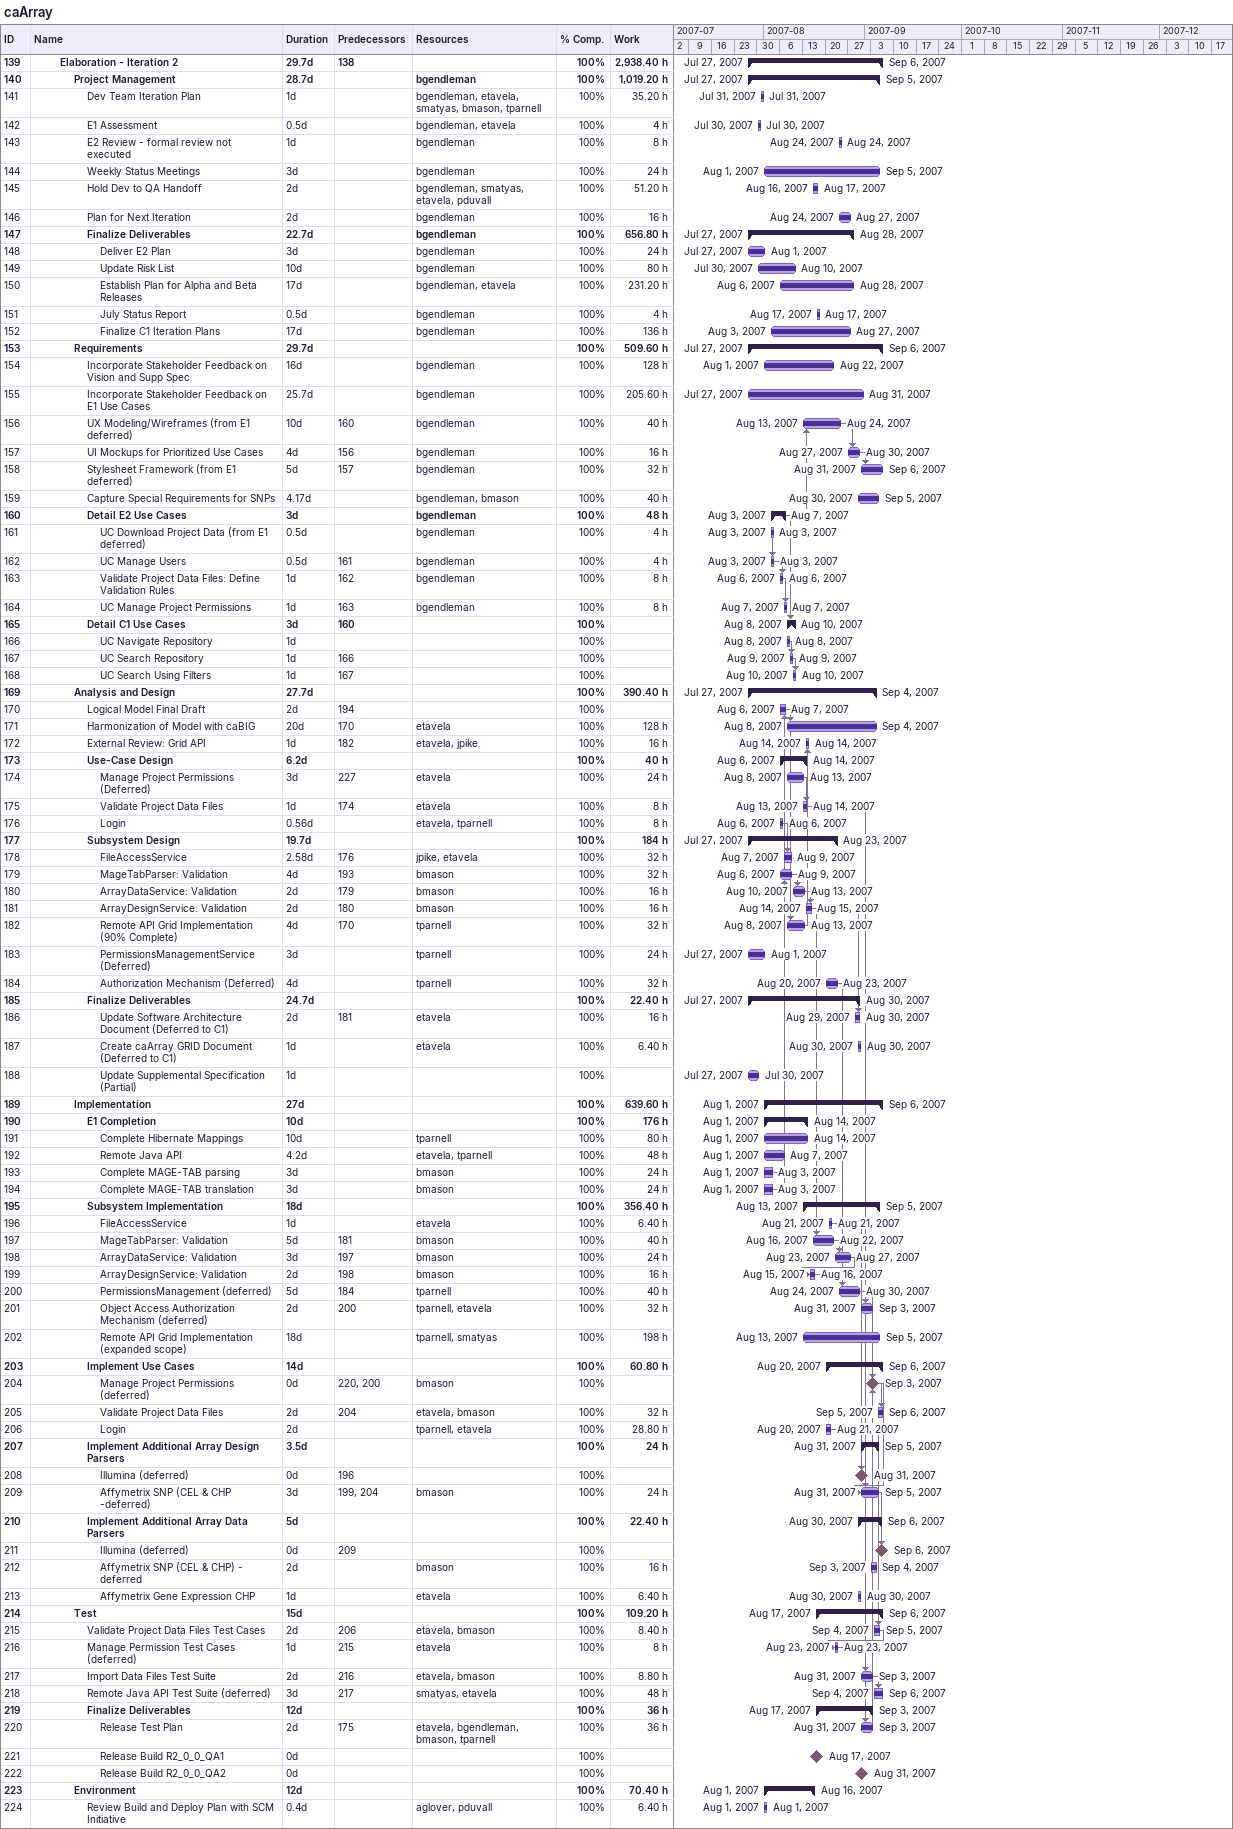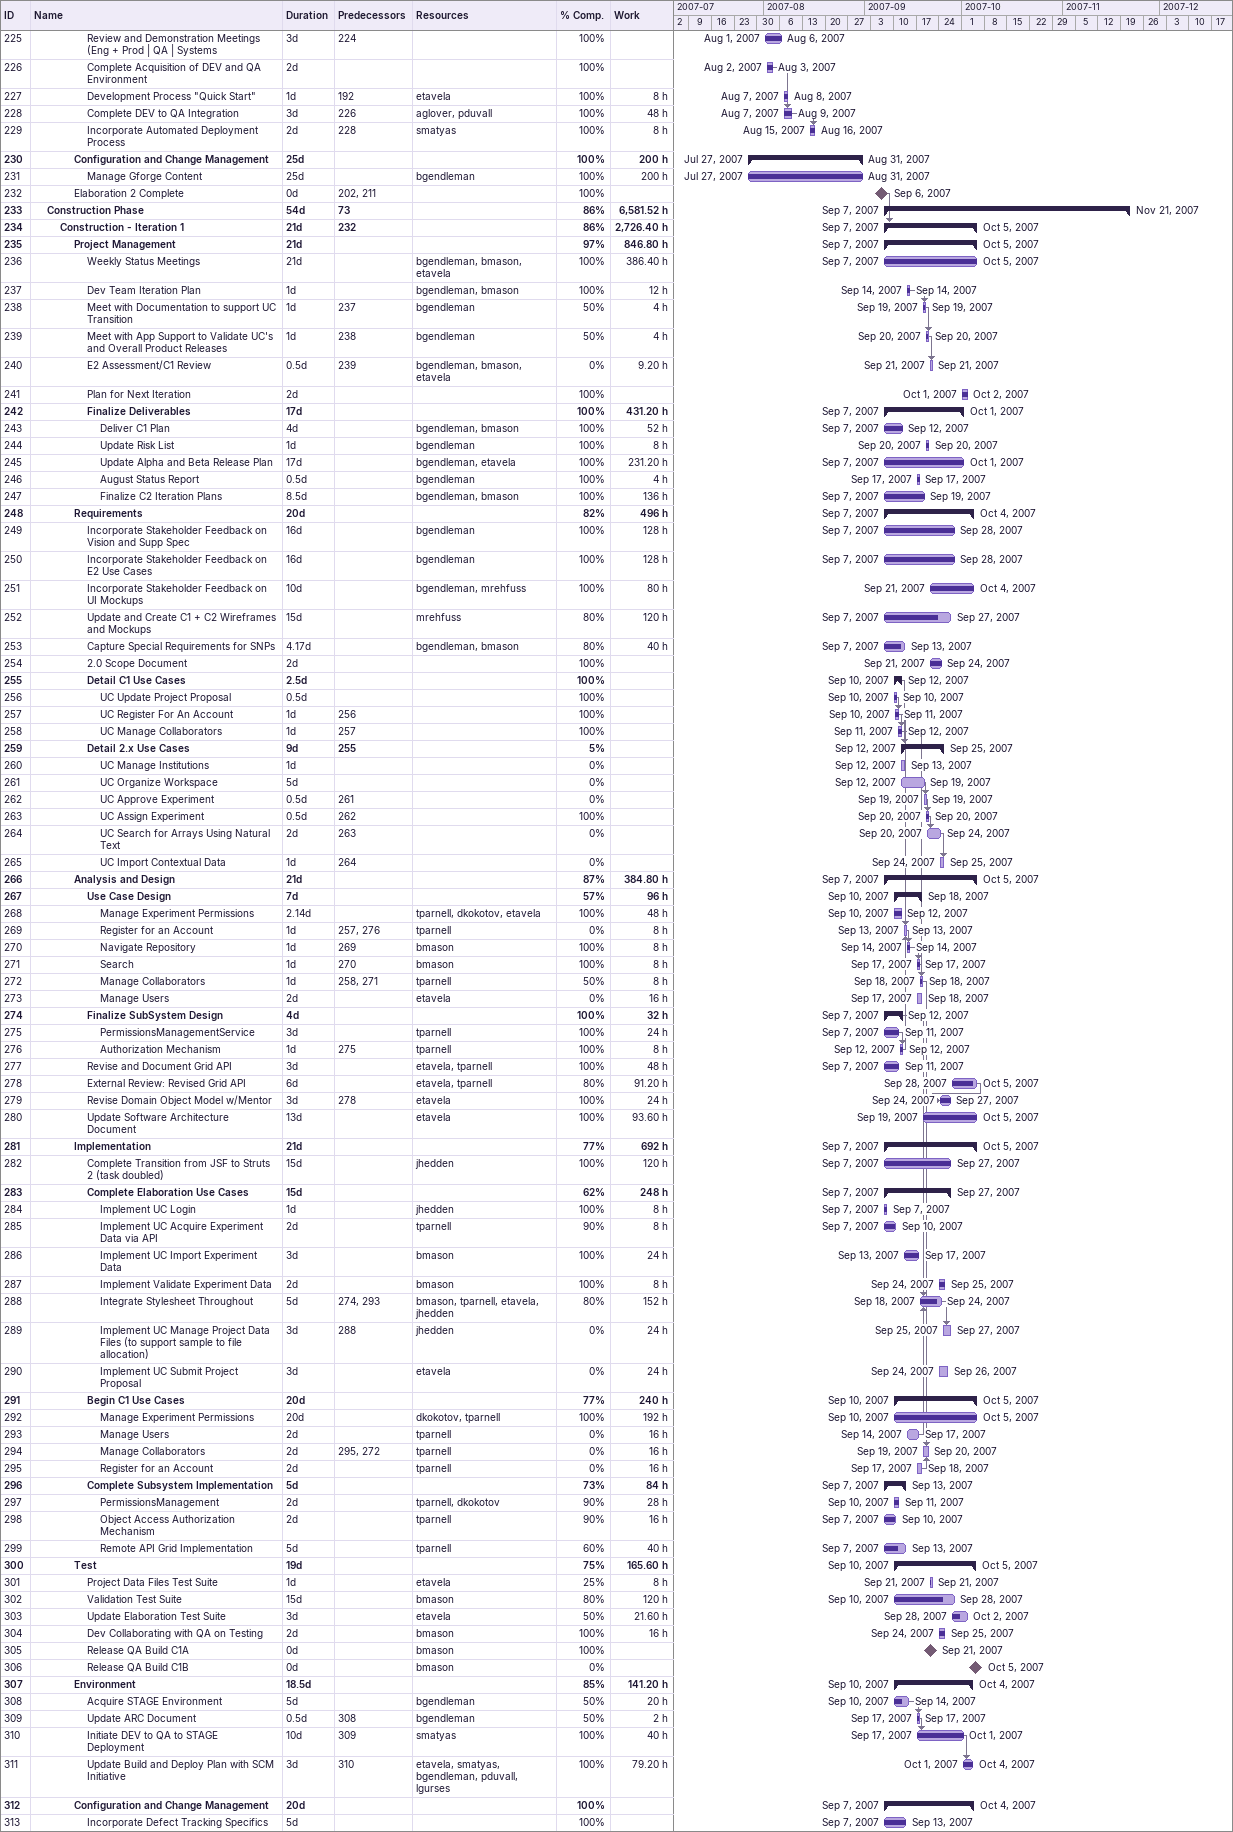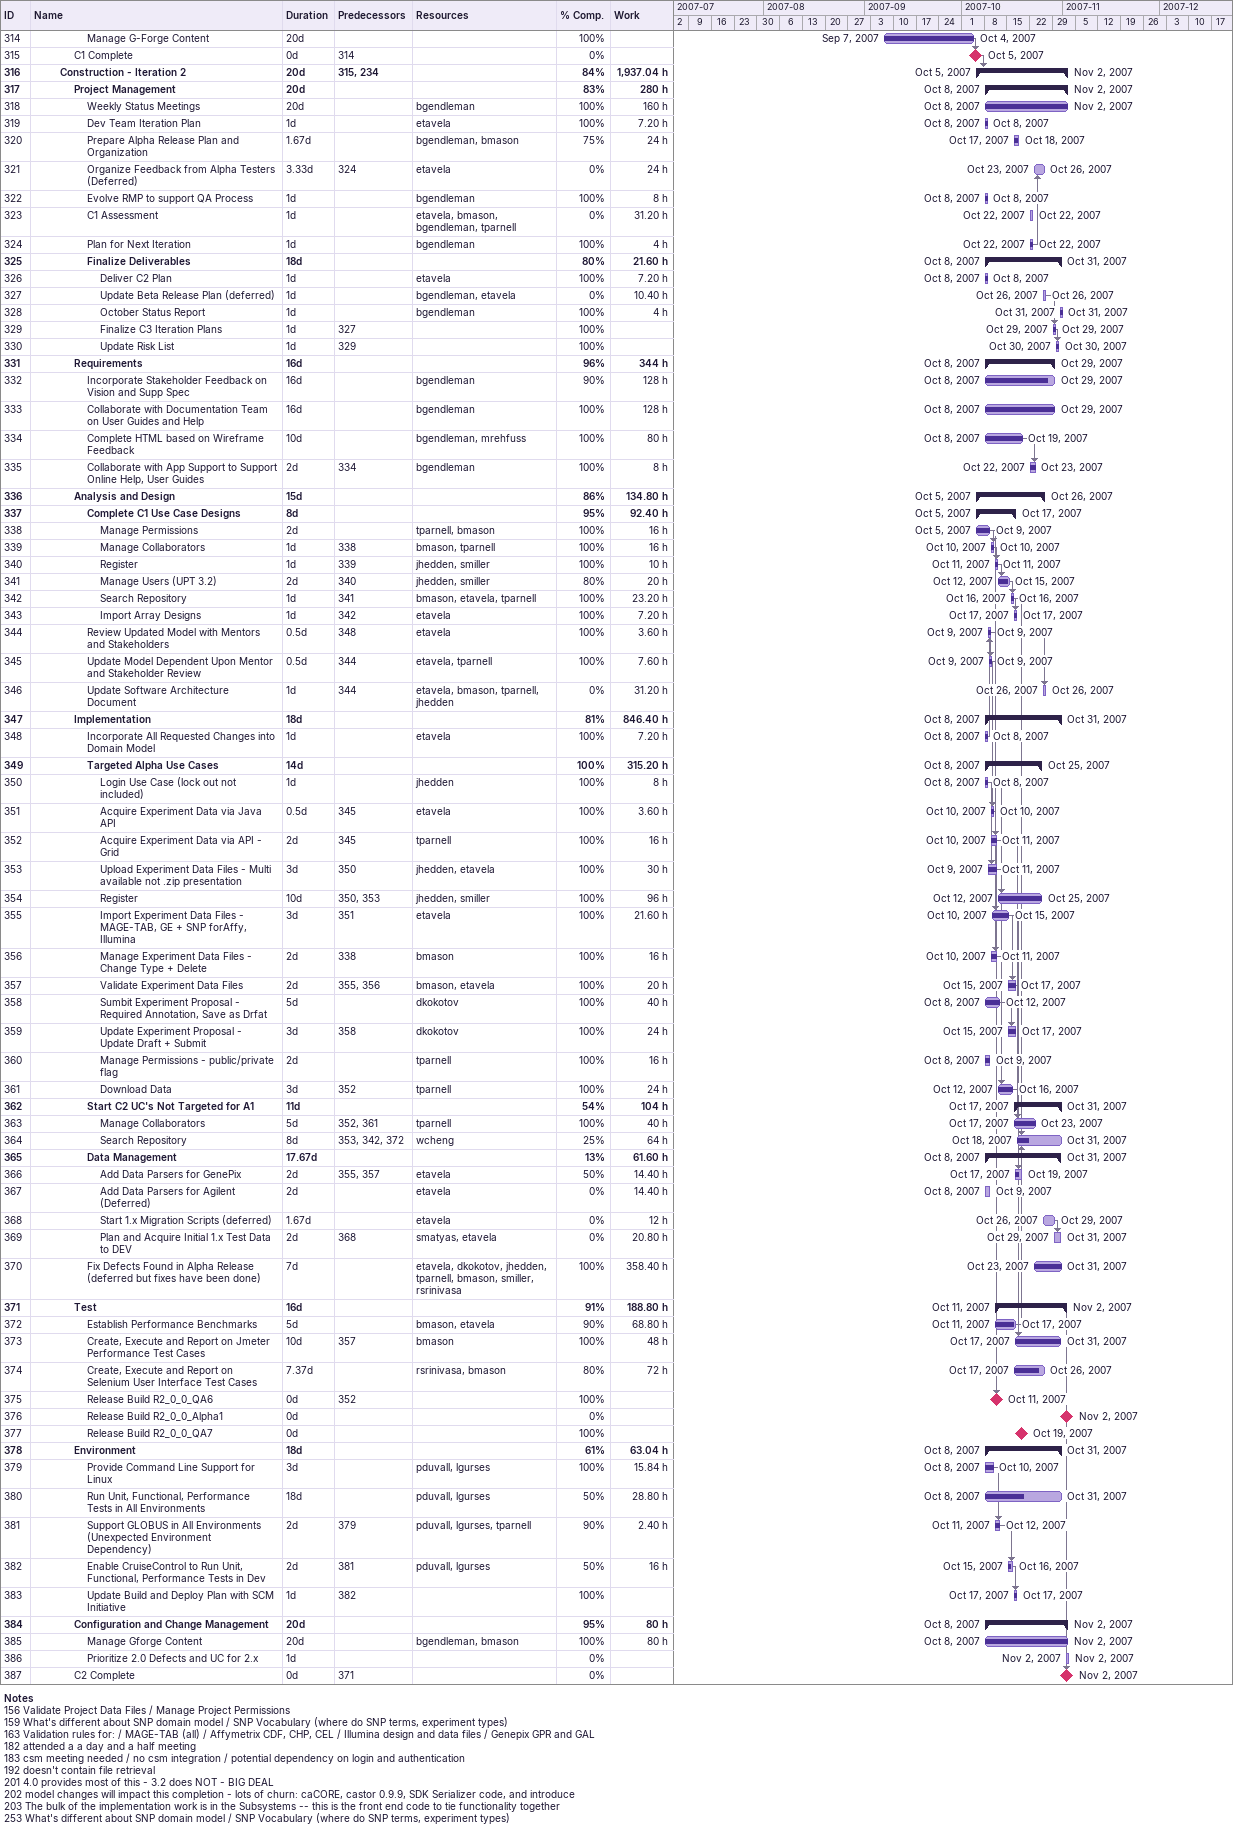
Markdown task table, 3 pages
caArray

| ID | Level | Task | Duration | Start | Finish | Predecessors | Resources | % complete | Work (h) |
|---|---|---|---|---|---|---|---|---|---|
| 139 | 3 | **Elaboration - Iteration 2** | 29.7d | 2007-07-27 | 2007-09-06 | 138 |  | 100 | 2938.40 |
| 140 | 4 | **Project Management** | 28.7d | 2007-07-27 | 2007-09-05 |  | bgendleman | 100 | 1019.20 |
| 141 | 5 | Dev Team Iteration Plan | 1d | 2007-07-31 | 2007-07-31 |  | bgendleman, etavela, smatyas, bmason, tparnell | 100 | 35.20 |
| 142 | 5 | E1 Assessment | 0.5d | 2007-07-30 | 2007-07-30 |  | bgendleman, etavela | 100 | 4 |
| 143 | 5 | E2 Review - formal review not executed | 1d | 2007-08-24 | 2007-08-24 |  | bgendleman | 100 | 8 |
| 144 | 5 | Weekly Status Meetings | 3d | 2007-08-01 | 2007-09-05 |  | bgendleman | 100 | 24 |
| 145 | 5 | Hold Dev to QA Handoff | 2d | 2007-08-16 | 2007-08-17 |  | bgendleman, smatyas, etavela, pduvall | 100 | 51.20 |
| 146 | 5 | Plan for Next Iteration | 2d | 2007-08-24 | 2007-08-27 |  | bgendleman | 100 | 16 |
| 147 | 5 | **Finalize Deliverables** | 22.7d | 2007-07-27 | 2007-08-28 |  | bgendleman | 100 | 656.80 |
| 148 | 6 | Deliver E2 Plan | 3d | 2007-07-27 | 2007-08-01 |  | bgendleman | 100 | 24 |
| 149 | 6 | Update Risk List | 10d | 2007-07-30 | 2007-08-10 |  | bgendleman | 100 | 80 |
| 150 | 6 | Establish Plan for Alpha and Beta Releases | 17d | 2007-08-06 | 2007-08-28 |  | bgendleman, etavela | 100 | 231.20 |
| 151 | 6 | July Status Report | 0.5d | 2007-08-17 | 2007-08-17 |  | bgendleman | 100 | 4 |
| 152 | 6 | Finalize C1 Iteration Plans | 17d | 2007-08-03 | 2007-08-27 |  | bgendleman | 100 | 136 |
| 153 | 4 | **Requirements** | 29.7d | 2007-07-27 | 2007-09-06 |  |  | 100 | 509.60 |
| 154 | 5 | Incorporate Stakeholder Feedback on Vision and Supp Spec | 16d | 2007-08-01 | 2007-08-22 |  | bgendleman | 100 | 128 |
| 155 | 5 | Incorporate Stakeholder Feedback on E1 Use Cases | 25.7d | 2007-07-27 | 2007-08-31 |  | bgendleman | 100 | 205.60 |
| 156 | 5 | UX Modeling/Wireframes (from E1 deferred) | 10d | 2007-08-13 | 2007-08-24 | 160 | bgendleman | 100 | 40 |
| 157 | 5 | UI Mockups for Prioritized Use Cases | 4d | 2007-08-27 | 2007-08-30 | 156 | bgendleman | 100 | 16 |
| 158 | 5 | Stylesheet Framework (from E1 deferred) | 5d | 2007-08-31 | 2007-09-06 | 157 | bgendleman | 100 | 32 |
| 159 | 5 | Capture Special Requirements for SNPs | 4.17d | 2007-08-30 | 2007-09-05 |  | bgendleman, bmason | 100 | 40 |
| 160 | 5 | **Detail E2 Use Cases** | 3d | 2007-08-03 | 2007-08-07 |  | bgendleman | 100 | 48 |
| 161 | 6 | UC Download Project Data (from E1 deferred) | 0.5d | 2007-08-03 | 2007-08-03 |  | bgendleman | 100 | 4 |
| 162 | 6 | UC Manage Users | 0.5d | 2007-08-03 | 2007-08-03 | 161 | bgendleman | 100 | 4 |
| 163 | 6 | Validate Project Data Files: Define Validation Rules | 1d | 2007-08-06 | 2007-08-06 | 162 | bgendleman | 100 | 8 |
| 164 | 6 | UC Manage Project Permissions | 1d | 2007-08-07 | 2007-08-07 | 163 | bgendleman | 100 | 8 |
| 165 | 5 | **Detail C1 Use Cases** | 3d | 2007-08-08 | 2007-08-10 | 160 |  | 100 |  |
| 166 | 6 | UC Navigate Repository | 1d | 2007-08-08 | 2007-08-08 |  |  | 100 |  |
| 167 | 6 | UC Search Repository | 1d | 2007-08-09 | 2007-08-09 | 166 |  | 100 |  |
| 168 | 6 | UC Search Using Filters | 1d | 2007-08-10 | 2007-08-10 | 167 |  | 100 |  |
| 169 | 4 | **Analysis and Design** | 27.7d | 2007-07-27 | 2007-09-04 |  |  | 100 | 390.40 |
| 170 | 5 | Logical Model Final Draft | 2d | 2007-08-06 | 2007-08-07 | 194 |  | 100 |  |
| 171 | 5 | Harmonization of Model with caBIG | 20d | 2007-08-08 | 2007-09-04 | 170 | etavela | 100 | 128 |
| 172 | 5 | External Review: Grid API | 1d | 2007-08-14 | 2007-08-14 | 182 | etavela, jpike | 100 | 16 |
| 173 | 5 | **Use-Case Design** | 6.2d | 2007-08-06 | 2007-08-14 |  |  | 100 | 40 |
| 174 | 6 | Manage Project Permissions (Deferred) | 3d | 2007-08-08 | 2007-08-13 | 227 | etavela | 100 | 24 |
| 175 | 6 | Validate Project Data Files | 1d | 2007-08-13 | 2007-08-14 | 174 | etavela | 100 | 8 |
| 176 | 6 | Login | 0.56d | 2007-08-06 | 2007-08-06 |  | etavela, tparnell | 100 | 8 |
| 177 | 5 | **Subsystem Design** | 19.7d | 2007-07-27 | 2007-08-23 |  |  | 100 | 184 |
| 178 | 6 | FileAccessService | 2.58d | 2007-08-07 | 2007-08-09 | 176 | jpike, etavela | 100 | 32 |
| 179 | 6 | MageTabParser: Validation | 4d | 2007-08-06 | 2007-08-09 | 193 | bmason | 100 | 32 |
| 180 | 6 | ArrayDataService: Validation | 2d | 2007-08-10 | 2007-08-13 | 179 | bmason | 100 | 16 |
| 181 | 6 | ArrayDesignService: Validation | 2d | 2007-08-14 | 2007-08-15 | 180 | bmason | 100 | 16 |
| 182 | 6 | Remote API Grid Implementation (90% Complete) | 4d | 2007-08-08 | 2007-08-13 | 170 | tparnell | 100 | 32 |
| 183 | 6 | PermissionsManagementService (Deferred) | 3d | 2007-07-27 | 2007-08-01 |  | tparnell | 100 | 24 |
| 184 | 6 | Authorization Mechanism (Deferred) | 4d | 2007-08-20 | 2007-08-23 |  | tparnell | 100 | 32 |
| 185 | 5 | **Finalize Deliverables** | 24.7d | 2007-07-27 | 2007-08-30 |  |  | 100 | 22.40 |
| 186 | 6 | Update Software Architecture Document (Deferred to C1) | 2d | 2007-08-29 | 2007-08-30 | 181 | etavela | 100 | 16 |
| 187 | 6 | Create caArray GRID Document (Deferred to C1) | 1d | 2007-08-30 | 2007-08-30 |  | etavela | 100 | 6.40 |
| 188 | 6 | Update Supplemental Specification (Partial) | 1d | 2007-07-27 | 2007-07-30 |  |  | 100 |  |
| 189 | 4 | **Implementation** | 27d | 2007-08-01 | 2007-09-06 |  |  | 100 | 639.60 |
| 190 | 5 | **E1 Completion** | 10d | 2007-08-01 | 2007-08-14 |  |  | 100 | 176 |
| 191 | 6 | Complete Hibernate Mappings | 10d | 2007-08-01 | 2007-08-14 |  | tparnell | 100 | 80 |
| 192 | 6 | Remote Java API | 4.2d | 2007-08-01 | 2007-08-07 |  | etavela, tparnell | 100 | 48 |
| 193 | 6 | Complete MAGE-TAB parsing | 3d | 2007-08-01 | 2007-08-03 |  | bmason | 100 | 24 |
| 194 | 6 | Complete MAGE-TAB translation | 3d | 2007-08-01 | 2007-08-03 |  | bmason | 100 | 24 |
| 195 | 5 | **Subsystem Implementation** | 18d | 2007-08-13 | 2007-09-05 |  |  | 100 | 356.40 |
| 196 | 6 | FileAccessService | 1d | 2007-08-21 | 2007-08-21 |  | etavela | 100 | 6.40 |
| 197 | 6 | MageTabParser: Validation | 5d | 2007-08-16 | 2007-08-22 | 181 | bmason | 100 | 40 |
| 198 | 6 | ArrayDataService: Validation | 3d | 2007-08-23 | 2007-08-27 | 197 | bmason | 100 | 24 |
| 199 | 6 | ArrayDesignService: Validation | 2d | 2007-08-15 | 2007-08-16 | 198 | bmason | 100 | 16 |
| 200 | 6 | PermissionsManagement (deferred) | 5d | 2007-08-24 | 2007-08-30 | 184 | tparnell | 100 | 40 |
| 201 | 6 | Object Access Authorization Mechanism (deferred) | 2d | 2007-08-31 | 2007-09-03 | 200 | tparnell, etavela | 100 | 32 |
| 202 | 6 | Remote API Grid Implementation (expanded scope) | 18d | 2007-08-13 | 2007-09-05 |  | tparnell, smatyas | 100 | 198 |
| 203 | 5 | **Implement Use Cases** | 14d | 2007-08-20 | 2007-09-06 |  |  | 100 | 60.80 |
| 204 | 6 | Manage Project Permissions (deferred) | 0d | 2007-09-03 | 2007-09-03 | 220, 200 | bmason | 100 |  |
| 205 | 6 | Validate Project Data Files | 2d | 2007-09-05 | 2007-09-06 | 204 | etavela, bmason | 100 | 32 |
| 206 | 6 | Login | 2d | 2007-08-20 | 2007-08-21 |  | tparnell, etavela | 100 | 28.80 |
| 207 | 5 | **Implement Additional Array Design Parsers** | 3.5d | 2007-08-31 | 2007-09-05 |  |  | 100 | 24 |
| 208 | 6 | Illumina (deferred) | 0d | 2007-08-31 | 2007-08-31 | 196 |  | 100 |  |
| 209 | 6 | Affymetrix SNP (CEL & CHP -deferred) | 3d | 2007-08-31 | 2007-09-05 | 199, 204 | bmason | 100 | 24 |
| 210 | 5 | **Implement Additional Array Data Parsers** | 5d | 2007-08-30 | 2007-09-06 |  |  | 100 | 22.40 |
| 211 | 6 | Illumina (deferred) | 0d | 2007-09-06 | 2007-09-06 | 209 |  | 100 |  |
| 212 | 6 | Affymetrix SNP (CEL & CHP) - deferred | 2d | 2007-09-03 | 2007-09-04 |  | bmason | 100 | 16 |
| 213 | 6 | Affymetrix Gene Expression CHP | 1d | 2007-08-30 | 2007-08-30 |  | etavela | 100 | 6.40 |
| 214 | 4 | **Test** | 15d | 2007-08-17 | 2007-09-06 |  |  | 100 | 109.20 |
| 215 | 5 | Validate Project Data Files Test Cases | 2d | 2007-09-04 | 2007-09-05 | 206 | etavela, bmason | 100 | 8.40 |
| 216 | 5 | Manage Permission Test Cases (deferred) | 1d | 2007-08-23 | 2007-08-23 | 215 | etavela | 100 | 8 |
| 217 | 5 | Import Data Files Test Suite | 2d | 2007-08-31 | 2007-09-03 | 216 | etavela, bmason | 100 | 8.80 |
| 218 | 5 | Remote Java API Test Suite (deferred) | 3d | 2007-09-04 | 2007-09-06 | 217 | smatyas, etavela | 100 | 48 |
| 219 | 5 | **Finalize Deliverables** | 12d | 2007-08-17 | 2007-09-03 |  |  | 100 | 36 |
| 220 | 6 | Release Test Plan | 2d | 2007-08-31 | 2007-09-03 | 175 | etavela, bgendleman, bmason, tparnell | 100 | 36 |
| 221 | 6 | Release Build R2_0_0_QA1 | 0d | 2007-08-17 | 2007-08-17 |  |  | 100 |  |
| 222 | 6 | Release Build R2_0_0_QA2 | 0d | 2007-08-31 | 2007-08-31 |  |  | 100 |  |
| 223 | 4 | **Environment** | 12d | 2007-08-01 | 2007-08-16 |  |  | 100 | 70.40 |
| 224 | 5 | Review Build and Deploy Plan with SCM Initiative | 0.4d | 2007-08-01 | 2007-08-01 |  | aglover, pduvall | 100 | 6.40 |
| 225 | 5 | Review and Demonstration Meetings (Eng + Prod \| QA \| Systems | 3d | 2007-08-01 | 2007-08-06 | 224 |  | 100 |  |
| 226 | 5 | Complete Acquisition of DEV and QA Environment | 2d | 2007-08-02 | 2007-08-03 |  |  | 100 |  |
| 227 | 5 | Development Process "Quick Start" | 1d | 2007-08-07 | 2007-08-08 | 192 | etavela | 100 | 8 |
| 228 | 5 | Complete DEV to QA Integration | 3d | 2007-08-07 | 2007-08-09 | 226 | aglover, pduvall | 100 | 48 |
| 229 | 5 | Incorporate Automated Deployment Process | 2d | 2007-08-15 | 2007-08-16 | 228 | smatyas | 100 | 8 |
| 230 | 4 | **Configuration and Change Management** | 25d | 2007-07-27 | 2007-08-31 |  |  | 100 | 200 |
| 231 | 5 | Manage Gforge Content | 25d | 2007-07-27 | 2007-08-31 |  | bgendleman | 100 | 200 |
| 232 | 4 | Elaboration 2 Complete | 0d | 2007-09-06 | 2007-09-06 | 202, 211 |  | 100 |  |
| 233 | 2 | **Construction Phase** | 54d | 2007-09-07 | 2007-11-21 | 73 |  | 86 | 6581.52 |
| 234 | 3 | **Construction - Iteration 1** | 21d | 2007-09-07 | 2007-10-05 | 232 |  | 86 | 2726.40 |
| 235 | 4 | **Project Management** | 21d | 2007-09-07 | 2007-10-05 |  |  | 97 | 846.80 |
| 236 | 5 | Weekly Status Meetings | 21d | 2007-09-07 | 2007-10-05 |  | bgendleman, bmason, etavela | 100 | 386.40 |
| 237 | 5 | Dev Team Iteration Plan | 1d | 2007-09-14 | 2007-09-14 |  | bgendleman, bmason | 100 | 12 |
| 238 | 5 | Meet with Documentation to support UC Transition | 1d | 2007-09-19 | 2007-09-19 | 237 | bgendleman | 50 | 4 |
| 239 | 5 | Meet with App Support to Validate UC's and Overall Product Releases | 1d | 2007-09-20 | 2007-09-20 | 238 | bgendleman | 50 | 4 |
| 240 | 5 | E2 Assessment/C1 Review | 0.5d | 2007-09-21 | 2007-09-21 | 239 | bgendleman, bmason, etavela | 0 | 9.20 |
| 241 | 5 | Plan for Next Iteration | 2d | 2007-10-01 | 2007-10-02 |  |  | 100 |  |
| 242 | 5 | **Finalize Deliverables** | 17d | 2007-09-07 | 2007-10-01 |  |  | 100 | 431.20 |
| 243 | 6 | Deliver C1 Plan | 4d | 2007-09-07 | 2007-09-12 |  | bgendleman, bmason | 100 | 52 |
| 244 | 6 | Update Risk List | 1d | 2007-09-20 | 2007-09-20 |  | bgendleman | 100 | 8 |
| 245 | 6 | Update Alpha and Beta Release Plan | 17d | 2007-09-07 | 2007-10-01 |  | bgendleman, etavela | 100 | 231.20 |
| 246 | 6 | August Status Report | 0.5d | 2007-09-17 | 2007-09-17 |  | bgendleman | 100 | 4 |
| 247 | 6 | Finalize C2 Iteration Plans | 8.5d | 2007-09-07 | 2007-09-19 |  | bgendleman, bmason | 100 | 136 |
| 248 | 4 | **Requirements** | 20d | 2007-09-07 | 2007-10-04 |  |  | 82 | 496 |
| 249 | 5 | Incorporate Stakeholder Feedback on Vision and Supp Spec | 16d | 2007-09-07 | 2007-09-28 |  | bgendleman | 100 | 128 |
| 250 | 5 | Incorporate Stakeholder Feedback on E2 Use Cases | 16d | 2007-09-07 | 2007-09-28 |  | bgendleman | 100 | 128 |
| 251 | 5 | Incorporate Stakeholder Feedback on UI Mockups | 10d | 2007-09-21 | 2007-10-04 |  | bgendleman, mrehfuss | 100 | 80 |
| 252 | 5 | Update and Create C1 + C2 Wireframes and Mockups | 15d | 2007-09-07 | 2007-09-27 |  | mrehfuss | 80 | 120 |
| 253 | 5 | Capture Special Requirements for SNPs | 4.17d | 2007-09-07 | 2007-09-13 |  | bgendleman, bmason | 80 | 40 |
| 254 | 5 | 2.0 Scope Document | 2d | 2007-09-21 | 2007-09-24 |  |  | 100 |  |
| 255 | 5 | **Detail C1 Use Cases** | 2.5d | 2007-09-10 | 2007-09-12 |  |  | 100 |  |
| 256 | 6 | UC Update Project Proposal | 0.5d | 2007-09-10 | 2007-09-10 |  |  | 100 |  |
| 257 | 6 | UC Register For An Account | 1d | 2007-09-10 | 2007-09-11 | 256 |  | 100 |  |
| 258 | 6 | UC Manage Collaborators | 1d | 2007-09-11 | 2007-09-12 | 257 |  | 100 |  |
| 259 | 5 | **Detail 2.x Use Cases** | 9d | 2007-09-12 | 2007-09-25 | 255 |  | 5 |  |
| 260 | 6 | UC Manage Institutions | 1d | 2007-09-12 | 2007-09-13 |  |  | 0 |  |
| 261 | 6 | UC Organize Workspace | 5d | 2007-09-12 | 2007-09-19 |  |  | 0 |  |
| 262 | 6 | UC Approve Experiment | 0.5d | 2007-09-19 | 2007-09-19 | 261 |  | 0 |  |
| 263 | 6 | UC Assign Experiment | 0.5d | 2007-09-20 | 2007-09-20 | 262 |  | 100 |  |
| 264 | 6 | UC Search for Arrays Using Natural Text | 2d | 2007-09-20 | 2007-09-24 | 263 |  | 0 |  |
| 265 | 6 | UC Import Contextual Data | 1d | 2007-09-24 | 2007-09-25 | 264 |  | 0 |  |
| 266 | 4 | **Analysis and Design** | 21d | 2007-09-07 | 2007-10-05 |  |  | 87 | 384.80 |
| 267 | 5 | **Use Case Design** | 7d | 2007-09-10 | 2007-09-18 |  |  | 57 | 96 |
| 268 | 6 | Manage Experiment Permissions | 2.14d | 2007-09-10 | 2007-09-12 |  | tparnell, dkokotov, etavela | 100 | 48 |
| 269 | 6 | Register for an Account | 1d | 2007-09-13 | 2007-09-13 | 257, 276 | tparnell | 0 | 8 |
| 270 | 6 | Navigate Repository | 1d | 2007-09-14 | 2007-09-14 | 269 | bmason | 100 | 8 |
| 271 | 6 | Search | 1d | 2007-09-17 | 2007-09-17 | 270 | bmason | 100 | 8 |
| 272 | 6 | Manage Collaborators | 1d | 2007-09-18 | 2007-09-18 | 258, 271 | tparnell | 50 | 8 |
| 273 | 6 | Manage Users | 2d | 2007-09-17 | 2007-09-18 |  | etavela | 0 | 16 |
| 274 | 5 | **Finalize SubSystem Design** | 4d | 2007-09-07 | 2007-09-12 |  |  | 100 | 32 |
| 275 | 6 | PermissionsManagementService | 3d | 2007-09-07 | 2007-09-11 |  | tparnell | 100 | 24 |
| 276 | 6 | Authorization Mechanism | 1d | 2007-09-12 | 2007-09-12 | 275 | tparnell | 100 | 8 |
| 277 | 5 | Revise and Document Grid API | 3d | 2007-09-07 | 2007-09-11 |  | etavela, tparnell | 100 | 48 |
| 278 | 5 | External Review: Revised Grid API | 6d | 2007-09-28 | 2007-10-05 |  | etavela, tparnell | 80 | 91.20 |
| 279 | 5 | Revise Domain Object Model w/Mentor | 3d | 2007-09-24 | 2007-09-27 | 278 | etavela | 100 | 24 |
| 280 | 5 | Update Software Architecture Document | 13d | 2007-09-19 | 2007-10-05 |  | etavela | 100 | 93.60 |
| 281 | 4 | **Implementation** | 21d | 2007-09-07 | 2007-10-05 |  |  | 77 | 692 |
| 282 | 5 | Complete Transition from JSF to Struts 2 (task doubled) | 15d | 2007-09-07 | 2007-09-27 |  | jhedden | 100 | 120 |
| 283 | 5 | **Complete Elaboration Use Cases** | 15d | 2007-09-07 | 2007-09-27 |  |  | 62 | 248 |
| 284 | 6 | Implement UC Login | 1d | 2007-09-07 | 2007-09-07 |  | jhedden | 100 | 8 |
| 285 | 6 | Implement UC Acquire Experiment Data via API | 2d | 2007-09-07 | 2007-09-10 |  | tparnell | 90 | 8 |
| 286 | 6 | Implement UC Import Experiment Data | 3d | 2007-09-13 | 2007-09-17 |  | bmason | 100 | 24 |
| 287 | 6 | Implement Validate Experiment Data | 2d | 2007-09-24 | 2007-09-25 |  | bmason | 100 | 8 |
| 288 | 6 | Integrate Stylesheet Throughout | 5d | 2007-09-18 | 2007-09-24 | 274, 293 | bmason, tparnell, etavela, jhedden | 80 | 152 |
| 289 | 6 | Implement UC Manage Project Data Files (to support sample to file allocation) | 3d | 2007-09-25 | 2007-09-27 | 288 | jhedden | 0 | 24 |
| 290 | 6 | Implement UC Submit Project Proposal | 3d | 2007-09-24 | 2007-09-26 |  | etavela | 0 | 24 |
| 291 | 5 | **Begin C1 Use Cases** | 20d | 2007-09-10 | 2007-10-05 |  |  | 77 | 240 |
| 292 | 6 | Manage Experiment Permissions | 20d | 2007-09-10 | 2007-10-05 |  | dkokotov, tparnell | 100 | 192 |
| 293 | 6 | Manage Users | 2d | 2007-09-14 | 2007-09-17 |  | tparnell | 0 | 16 |
| 294 | 6 | Manage Collaborators | 2d | 2007-09-19 | 2007-09-20 | 295, 272 | tparnell | 0 | 16 |
| 295 | 6 | Register for an Account | 2d | 2007-09-17 | 2007-09-18 |  | tparnell | 0 | 16 |
| 296 | 5 | **Complete Subsystem Implementation** | 5d | 2007-09-07 | 2007-09-13 |  |  | 73 | 84 |
| 297 | 6 | PermissionsManagement | 2d | 2007-09-10 | 2007-09-11 |  | tparnell, dkokotov | 90 | 28 |
| 298 | 6 | Object Access Authorization Mechanism | 2d | 2007-09-07 | 2007-09-10 |  | tparnell | 90 | 16 |
| 299 | 6 | Remote API Grid Implementation | 5d | 2007-09-07 | 2007-09-13 |  | tparnell | 60 | 40 |
| 300 | 4 | **Test** | 19d | 2007-09-10 | 2007-10-05 |  |  | 75 | 165.60 |
| 301 | 5 | Project Data Files Test Suite | 1d | 2007-09-21 | 2007-09-21 |  | etavela | 25 | 8 |
| 302 | 5 | Validation Test Suite | 15d | 2007-09-10 | 2007-09-28 |  | bmason | 80 | 120 |
| 303 | 5 | Update Elaboration Test Suite | 3d | 2007-09-28 | 2007-10-02 |  | etavela | 50 | 21.60 |
| 304 | 5 | Dev Collaborating with QA on Testing | 2d | 2007-09-24 | 2007-09-25 |  | bmason | 100 | 16 |
| 305 | 5 | Release QA Build C1A | 0d | 2007-09-21 | 2007-09-21 |  | bmason | 100 |  |
| 306 | 5 | Release QA Build C1B | 0d | 2007-10-05 | 2007-10-05 |  | bmason | 0 |  |
| 307 | 4 | **Environment** | 18.5d | 2007-09-10 | 2007-10-04 |  |  | 85 | 141.20 |
| 308 | 5 | Acquire STAGE Environment | 5d | 2007-09-10 | 2007-09-14 |  | bgendleman | 50 | 20 |
| 309 | 5 | Update ARC Document | 0.5d | 2007-09-17 | 2007-09-17 | 308 | bgendleman | 50 | 2 |
| 310 | 5 | Initiate DEV to QA to STAGE Deployment | 10d | 2007-09-17 | 2007-10-01 | 309 | smatyas | 100 | 40 |
| 311 | 5 | Update Build and Deploy Plan with SCM Initiative | 3d | 2007-10-01 | 2007-10-04 | 310 | etavela, smatyas, bgendleman, pduvall, lgurses | 100 | 79.20 |
| 312 | 4 | **Configuration and Change Management** | 20d | 2007-09-07 | 2007-10-04 |  |  | 100 |  |
| 313 | 5 | Incorporate Defect Tracking Specifics | 5d | 2007-09-07 | 2007-09-13 |  |  | 100 |  |
| 314 | 5 | Manage G-Forge Content | 20d | 2007-09-07 | 2007-10-04 |  |  | 100 |  |
| 315 | 4 | C1 Complete | 0d | 2007-10-05 | 2007-10-05 | 314 |  | 0 |  |
| 316 | 3 | **Construction - Iteration 2** | 20d | 2007-10-05 | 2007-11-02 | 315, 234 |  | 84 | 1937.04 |
| 317 | 4 | **Project Management** | 20d | 2007-10-08 | 2007-11-02 |  |  | 83 | 280 |
| 318 | 5 | Weekly Status Meetings | 20d | 2007-10-08 | 2007-11-02 |  | bgendleman | 100 | 160 |
| 319 | 5 | Dev Team Iteration Plan | 1d | 2007-10-08 | 2007-10-08 |  | etavela | 100 | 7.20 |
| 320 | 5 | Prepare Alpha Release Plan and Organization | 1.67d | 2007-10-17 | 2007-10-18 |  | bgendleman, bmason | 75 | 24 |
| 321 | 5 | Organize Feedback from Alpha Testers (Deferred) | 3.33d | 2007-10-23 | 2007-10-26 | 324 | etavela | 0 | 24 |
| 322 | 5 | Evolve RMP to support QA Process | 1d | 2007-10-08 | 2007-10-08 |  | bgendleman | 100 | 8 |
| 323 | 5 | C1 Assessment | 1d | 2007-10-22 | 2007-10-22 |  | etavela, bmason, bgendleman, tparnell | 0 | 31.20 |
| 324 | 5 | Plan for Next Iteration | 1d | 2007-10-22 | 2007-10-22 |  | bgendleman | 100 | 4 |
| 325 | 5 | **Finalize Deliverables** | 18d | 2007-10-08 | 2007-10-31 |  |  | 80 | 21.60 |
| 326 | 6 | Deliver C2 Plan | 1d | 2007-10-08 | 2007-10-08 |  | etavela | 100 | 7.20 |
| 327 | 6 | Update Beta Release Plan (deferred) | 1d | 2007-10-26 | 2007-10-26 |  | bgendleman, etavela | 0 | 10.40 |
| 328 | 6 | October Status Report | 1d | 2007-10-31 | 2007-10-31 |  | bgendleman | 100 | 4 |
| 329 | 6 | Finalize C3 Iteration Plans | 1d | 2007-10-29 | 2007-10-29 | 327 |  | 100 |  |
| 330 | 6 | Update Risk List | 1d | 2007-10-30 | 2007-10-30 | 329 |  | 100 |  |
| 331 | 4 | **Requirements** | 16d | 2007-10-08 | 2007-10-29 |  |  | 96 | 344 |
| 332 | 5 | Incorporate Stakeholder Feedback on Vision and Supp Spec | 16d | 2007-10-08 | 2007-10-29 |  | bgendleman | 90 | 128 |
| 333 | 5 | Collaborate with Documentation Team on User Guides and Help | 16d | 2007-10-08 | 2007-10-29 |  | bgendleman | 100 | 128 |
| 334 | 5 | Complete HTML based on Wireframe Feedback | 10d | 2007-10-08 | 2007-10-19 |  | bgendleman, mrehfuss | 100 | 80 |
| 335 | 5 | Collaborate with App Support to Support Online Help, User Guides | 2d | 2007-10-22 | 2007-10-23 | 334 | bgendleman | 100 | 8 |
| 336 | 4 | **Analysis and Design** | 15d | 2007-10-05 | 2007-10-26 |  |  | 86 | 134.80 |
| 337 | 5 | **Complete C1 Use Case Designs** | 8d | 2007-10-05 | 2007-10-17 |  |  | 95 | 92.40 |
| 338 | 6 | Manage Permissions | 2d | 2007-10-05 | 2007-10-09 |  | tparnell, bmason | 100 | 16 |
| 339 | 6 | Manage Collaborators | 1d | 2007-10-10 | 2007-10-10 | 338 | bmason, tparnell | 100 | 16 |
| 340 | 6 | Register | 1d | 2007-10-11 | 2007-10-11 | 339 | jhedden, smiller | 100 | 10 |
| 341 | 6 | Manage Users (UPT 3.2) | 2d | 2007-10-12 | 2007-10-15 | 340 | jhedden, smiller | 80 | 20 |
| 342 | 6 | Search Repository | 1d | 2007-10-16 | 2007-10-16 | 341 | bmason, etavela, tparnell | 100 | 23.20 |
| 343 | 6 | Import Array Designs | 1d | 2007-10-17 | 2007-10-17 | 342 | etavela | 100 | 7.20 |
| 344 | 5 | Review Updated Model with Mentors and Stakeholders | 0.5d | 2007-10-09 | 2007-10-09 | 348 | etavela | 100 | 3.60 |
| 345 | 5 | Update Model Dependent Upon Mentor and Stakeholder Review | 0.5d | 2007-10-09 | 2007-10-09 | 344 | etavela, tparnell | 100 | 7.60 |
| 346 | 5 | Update Software Architecture Document | 1d | 2007-10-26 | 2007-10-26 | 344 | etavela, bmason, tparnell, jhedden | 0 | 31.20 |
| 347 | 4 | **Implementation** | 18d | 2007-10-08 | 2007-10-31 |  |  | 81 | 846.40 |
| 348 | 5 | Incorporate All Requested Changes into Domain Model | 1d | 2007-10-08 | 2007-10-08 |  | etavela | 100 | 7.20 |
| 349 | 5 | **Targeted Alpha Use Cases** | 14d | 2007-10-08 | 2007-10-25 |  |  | 100 | 315.20 |
| 350 | 6 | Login Use Case (lock out not included) | 1d | 2007-10-08 | 2007-10-08 |  | jhedden | 100 | 8 |
| 351 | 6 | Acquire Experiment Data via Java API | 0.5d | 2007-10-10 | 2007-10-10 | 345 | etavela | 100 | 3.60 |
| 352 | 6 | Acquire Experiment Data via API - Grid | 2d | 2007-10-10 | 2007-10-11 | 345 | tparnell | 100 | 16 |
| 353 | 6 | Upload Experiment Data Files - Multi available not .zip presentation | 3d | 2007-10-09 | 2007-10-11 | 350 | jhedden, etavela | 100 | 30 |
| 354 | 6 | Register | 10d | 2007-10-12 | 2007-10-25 | 350, 353 | jhedden, smiller | 100 | 96 |
| 355 | 6 | Import Experiment Data Files - MAGE-TAB, GE + SNP forAffy, Illumina | 3d | 2007-10-10 | 2007-10-15 | 351 | etavela | 100 | 21.60 |
| 356 | 6 | Manage Experiment Data Files - Change Type + Delete | 2d | 2007-10-10 | 2007-10-11 | 338 | bmason | 100 | 16 |
| 357 | 6 | Validate Experiment Data Files | 2d | 2007-10-15 | 2007-10-17 | 355, 356 | bmason, etavela | 100 | 20 |
| 358 | 6 | Sumbit Experiment Proposal - Required Annotation, Save as Drfat | 5d | 2007-10-08 | 2007-10-12 |  | dkokotov | 100 | 40 |
| 359 | 6 | Update Experiment Proposal - Update Draft + Submit | 3d | 2007-10-15 | 2007-10-17 | 358 | dkokotov | 100 | 24 |
| 360 | 6 | Manage Permissions - public/private flag | 2d | 2007-10-08 | 2007-10-09 |  | tparnell | 100 | 16 |
| 361 | 6 | Download Data | 3d | 2007-10-12 | 2007-10-16 | 352 | tparnell | 100 | 24 |
| 362 | 5 | **Start C2 UC's Not Targeted for A1** | 11d | 2007-10-17 | 2007-10-31 |  |  | 54 | 104 |
| 363 | 6 | Manage Collaborators | 5d | 2007-10-17 | 2007-10-23 | 352, 361 | tparnell | 100 | 40 |
| 364 | 6 | Search Repository | 8d | 2007-10-18 | 2007-10-31 | 353, 342, 372 | wcheng | 25 | 64 |
| 365 | 5 | **Data Management** | 17.67d | 2007-10-08 | 2007-10-31 |  |  | 13 | 61.60 |
| 366 | 6 | Add Data Parsers for GenePix | 2d | 2007-10-17 | 2007-10-19 | 355, 357 | etavela | 50 | 14.40 |
| 367 | 6 | Add Data Parsers for Agilent (Deferred) | 2d | 2007-10-08 | 2007-10-09 |  | etavela | 0 | 14.40 |
| 368 | 6 | Start 1.x Migration Scripts (deferred) | 1.67d | 2007-10-26 | 2007-10-29 |  | etavela | 0 | 12 |
| 369 | 6 | Plan and Acquire Initial 1.x Test Data to DEV | 2d | 2007-10-29 | 2007-10-31 | 368 | smatyas, etavela | 0 | 20.80 |
| 370 | 5 | Fix Defects Found in Alpha Release (deferred but fixes have been done) | 7d | 2007-10-23 | 2007-10-31 |  | etavela, dkokotov, jhedden, tparnell, bmason, smiller, rsrinivasa | 100 | 358.40 |
| 371 | 4 | **Test** | 16d | 2007-10-11 | 2007-11-02 |  |  | 91 | 188.80 |
| 372 | 5 | Establish Performance Benchmarks | 5d | 2007-10-11 | 2007-10-17 |  | bmason, etavela | 90 | 68.80 |
| 373 | 5 | Create, Execute and Report on Jmeter Performance Test Cases | 10d | 2007-10-17 | 2007-10-31 | 357 | bmason | 100 | 48 |
| 374 | 5 | Create, Execute and Report on Selenium User Interface Test Cases | 7.37d | 2007-10-17 | 2007-10-26 |  | rsrinivasa, bmason | 80 | 72 |
| 375 | 5 | Release Build R2_0_0_QA6 | 0d | 2007-10-11 | 2007-10-11 | 352 |  | 100 |  |
| 376 | 5 | Release Build R2_0_0_Alpha1 | 0d | 2007-11-02 | 2007-11-02 |  |  | 0 |  |
| 377 | 5 | Release Build R2_0_0_QA7 | 0d | 2007-10-19 | 2007-10-19 |  |  | 100 |  |
| 378 | 4 | **Environment** | 18d | 2007-10-08 | 2007-10-31 |  |  | 61 | 63.04 |
| 379 | 5 | Provide Command Line Support for Linux | 3d | 2007-10-08 | 2007-10-10 |  | pduvall, lgurses | 100 | 15.84 |
| 380 | 5 | Run Unit, Functional, Performance Tests in All Environments | 18d | 2007-10-08 | 2007-10-31 |  | pduvall, lgurses | 50 | 28.80 |
| 381 | 5 | Support GLOBUS in All Environments (Unexpected Environment Dependency) | 2d | 2007-10-11 | 2007-10-12 | 379 | pduvall, lgurses, tparnell | 90 | 2.40 |
| 382 | 5 | Enable CruiseControl to Run Unit, Functional, Performance Tests in Dev | 2d | 2007-10-15 | 2007-10-16 | 381 | pduvall, lgurses | 50 | 16 |
| 383 | 5 | Update Build and Deploy Plan with SCM Initiative | 1d | 2007-10-17 | 2007-10-17 | 382 |  | 100 |  |
| 384 | 4 | **Configuration and Change Management** | 20d | 2007-10-08 | 2007-11-02 |  |  | 95 | 80 |
| 385 | 5 | Manage Gforge Content | 20d | 2007-10-08 | 2007-11-02 |  | bgendleman, bmason | 100 | 80 |
| 386 | 5 | Prioritize 2.0 Defects and UC for 2.x | 1d | 2007-11-02 | 2007-11-02 |  |  | 0 |  |
| 387 | 4 | C2 Complete | 0d | 2007-11-02 | 2007-11-02 | 371 |  | 0 |  |

Notes
- 156: Validate Project Data Files / Manage Project Permissions
- 159: What's different about SNP domain model / SNP Vocabulary (where do SNP terms, experiment types)
- 163: Validation rules for: / MAGE-TAB (all) / Affymetrix CDF, CHP, CEL / Illumina design and data files / Genepix GPR and GAL
- 182: attended a a day and a half meeting
- 183: csm meeting needed / no csm integration / potential dependency on login and authentication
- 192: doesn't contain file retrieval
- 201: 4.0 provides most of this - 3.2 does NOT - BIG DEAL
- 202: model changes will impact this completion - lots of churn: caCORE, castor 0.9.9, SDK Serializer code, and introduce
- 203: The bulk of the implementation work is in the Subsystems -- this is the front end code to tie functionality together
- 253: What's different about SNP domain model / SNP Vocabulary (where do SNP terms, experiment types)
